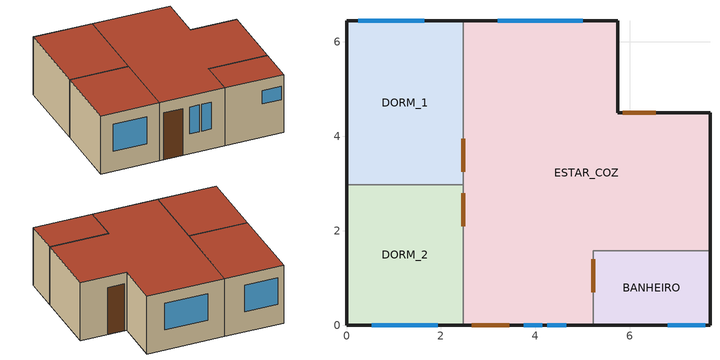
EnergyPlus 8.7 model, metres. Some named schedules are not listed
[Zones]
DORM_2
 floor ground (Exterior Floor): 2.48,2.98 2.48,0 0,0 0,2.98 z0
 wall outside (Exterior Wall): 0,2.98 0,0 2.48,0 z0:2.6
 wall to ESTAR_COZ (Interior Wall): 2.48,0 2.48,2.98 z0:2.6
 wall to DORM_1 (Interior Wall): 2.48,2.98 0,2.98 z0:2.6
 window (Exterior Window): 0.54,0 1.94,0 z0.9:2.1
 door inside (Interior Door): 2.48,2.1 2.48,2.8 z0:2.1
 roof outside (Exterior Roof): 0,2.98 0,0 2.48,0 2.48,2.98 z2.6
DORM_1
 floor ground (Exterior Floor): 2.48,6.45 2.48,2.98 0,2.98 0,6.45 z0
 wall outside (Exterior Wall): 2.48,6.45 0,6.45 0,2.98 z0:2.6
 wall to ESTAR_COZ (Interior Wall): 2.48,2.98 2.48,6.45 z0:2.6
 window (Exterior Window): 1.65,6.45 0.25,6.45 z0.9:2.1
 door inside (Interior Door): 2.48,3.25 2.48,3.95 z0:2.1
 roof outside (Exterior Roof): 0,6.45 0,2.98 2.48,2.98 2.48,6.45 z2.6
ESTAR_COZ
 floor ground (Exterior Floor): 7.7,4.5 7.7,1.57 5.22,1.57 5.22,0 2.48,0 2.48,6.45 5.75,6.45 5.75,4.5 z0
 wall outside (Exterior Wall): 2.48,0 5.22,0 / 7.7,1.57 7.7,4.5 5.75,4.5 5.75,6.45 2.48,6.45 z0:2.6
 wall to BANHEIRO (Interior Wall): 5.22,0 5.22,1.57 7.7,1.57 z0:2.6
 window (Exterior Window): 5,6.45 3.2,6.45 / 3.75,0 4.15,0 / 4.25,0 4.65,0 z0.9:2.1
 door inside (Interior Door): 5.22,0.7 5.22,1.4 z0:2.1
 door (Exterior Door): 2.65,0 3.45,0 / 6.55,4.5 5.85,4.5 z0:2.1
 roof outside (Exterior Roof): 2.48,6.45 2.48,0 5.22,0 5.22,1.57 7.7,1.57 7.7,4.5 5.75,4.5 5.75,6.45 z2.6
BANHEIRO
 floor ground (Exterior Floor): 7.7,1.57 7.7,0 5.22,0 5.22,1.57 z0
 wall outside (Exterior Wall): 5.22,0 7.7,0 7.7,1.57 z0:2.6
 window (Exterior Window): 6.8,0 7.6,0 z1.5:2.1
 roof outside (Exterior Roof): 5.22,1.57 5.22,0 7.7,0 7.7,1.57 z2.6
[Building]
HIS: North Axis {deg}=0; Terrain=City; Loads Convergence Tolerance Value=0.04; Temperature Convergence Tolerance Value {deltaC}=0.4; Solar Distribution=FullExteriorWithReflections; Maximum Number of Warmup Days=25; Minimum Number of Warmup Days=6
[Site:Location]
SANTA MARIA: Latitude {deg}=-29.4; Longitude {deg}=-53.48; Time Zone {hr}=-3; Elevation {m}=95
[SizingPeriod:DesignDay] Day Type=Wednesday; Dry-Bulb Temperature Range Modifier Type=DefaultMultipliers; Humidity Condition Type=DewPoint; Rain Indicator=No; Snow Indicator=No; Daylight Saving Time Indicator=No; Solar Model Indicator=ASHRAEClearSky
Name | Month | Day of Month | Maximum Dry-Bulb Temperature {C} | Daily Dry-Bulb Temperature Range {deltaC} | Wetbulb or DewPoint at Maximum Dry-Bulb {C} | Barometric Pressure {Pa} | Wind Speed {m/s} | Wind Direction {deg} | Sky Clearness
Santa Maria_Inverno | 6 | 28 | 18.6 | 9.8 | 9.4 | 100000 | 2 | 90 | 0
Santa Maria_Verao | 1 | 17 | 32 | 10.5 | 20 | 99804 | 2.9 | 140 | 1
[Site:GroundTemperature:BuildingSurface]
25.25, 25.01, 23.55, 21.41, 19.89, 18.79, 18.29, 18.42, 19.48, 21.25, 22.63, 22.92
[Material]
Name | Roughness | Thickness {m} | Conductivity {W/m-K} | Density {kg/m3} | Specific Heat {J/kg-K} | Thermal Absorptance | Solar Absorptance | Visible Absorptance
Radier concreto | Rough | 0.1 | 1.75 | 2200 | 1000
Argamassa piso | Smooth | 0.02 | 1.15 | 1800 | 1000 | 0.85 | 0.3 | 0.3
Forro de madeira | MediumSmooth | 0.02 | 0.12 | 450 | 1340
Telha fibrocimento | Smooth | 0.008 | 0.65 | 1800 | 840 | 0.9 | 0.6 | 0.6
Ceramica equivalente | MediumSmooth | 0.14 | 0.7015 | 609.28 | 920
Argamassa reboco ext; Argamassa reboco interno | Smooth | 0.02 | 1.15 | 1800 | 1000 | 0.9 | 0.2 | 0.2
Madeira  porta | Smooth | 0.03 | 0.23 | 600 | 1340 | 0.9 | 0.7 | 0.7
Revestimento Ceramico 10mm | MediumSmooth | 0.01 | 1.3 | 2300 | 965 | 0.9 | 0.2 | 0.2
MDF porta | Rough | 0.02 | 0.14 | 600 | 2300 | 0.9 | 0.7 | 0.7
Ceramica interna | MediumSmooth | 0.11 | 1 | 1800 | 920
EPS_placa15mm | Rough | 0.015 | 0.04 | 35 | 1420
[Material:AirGap]
Ar ascendente maior 5: Thermal Resistance {m2-K/W}=0.14
[WindowMaterial:Glazing]
Clear 3mm: Optical Data Type=SpectralAverage; Thickness {m}=0.003; Solar Transmittance at Normal Incidence=0.837; Front Side Solar Reflectance at Normal Incidence=0.075; Back Side Solar Reflectance at Normal Incidence=0.075; Visible Transmittance at Normal Incidence=0.898; Front Side Visible Reflectance at Normal Incidence=0.081; Back Side Visible Reflectance at Normal Incidence=0.081; Infrared Transmittance at Normal Incidence=0; Front Side Infrared Hemispherical Emissivity=0.84; Back Side Infrared Hemispherical Emissivity=0.84; Conductivity {W/m-K}=0.9
[WindowMaterial:Blind]
Persiana com alta refletancia: Slat Orientation=Horizontal; Slat Width {m}=0.025; Slat Separation {m}=0.01875; Slat Thickness {m}=0.001; Slat Angle {deg}=45; Slat Conductivity {W/m-K}=0.9; Slat Beam Solar Transmittance=0; Front Side Slat Beam Solar Reflectance=0.8; Back Side Slat Beam Solar Reflectance=0.8; Slat Diffuse Solar Transmittance=0; Front Side Slat Diffuse Solar Reflectance=0.8; Back Side Slat Diffuse Solar Reflectance=0.8; Slat Beam Visible Transmittance=0; Front Side Slat Beam Visible Reflectance=0.8; Back Side Slat Beam Visible Reflectance=0.8; Slat Diffuse Visible Transmittance=0; Front Side Slat Diffuse Visible Reflectance=0.8; Back Side Slat Diffuse Visible Reflectance=0.8; Slat Infrared Hemispherical Transmittance=0; Front Side Slat Infrared Hemispherical Emissivity=0.9; Back Side Slat Infrared Hemispherical Emissivity=0.9; Blind to Glass Distance {m}=0.05; Blind Top Opening Multiplier=0.5; Blind Bottom Opening Multiplier=0.5; Blind Left Side Opening Multiplier=0.5; Blind Right Side Opening Multiplier=0.5
[Construction]
Exterior Floor: Radier concreto, Argamassa piso, Revestimento Ceramico 10mm
Exterior Wall: Argamassa reboco ext, Ceramica equivalente, Argamassa reboco ext
Interior Wall: Argamassa reboco interno, Ceramica interna, Argamassa reboco interno
Exterior Roof: Telha fibrocimento, EPS_placa15mm, Ar ascendente maior 5, Forro de madeira
Exterior Window: Clear 3mm
Exterior Door: Madeira  porta
Interior Door: MDF porta
Shaded construction: Persiana com alta refletancia, Clear 3mm
[WindowProperty:ShadingControl]
Persianas: Shading Type=ExteriorBlind; Construction with Shading=Shaded construction; Shading Control Type=OnIfScheduleAllows; Schedule=Window Shading; Shading Control Is Scheduled=Yes; Glare Control Is Active=No; Type of Slat Angle Control for Blinds=FixedSlatAngle
[Zone] Multiplier=1
DORM_2; DORM_1; ESTAR_COZ; BANHEIRO
[People]
use_living_room: Zone or ZoneList=ESTAR_COZ; Number of People Schedule=Ocupation_living_room; Number of People Calculation Method=People; Number of People=4; Fraction Radiant=0.5; Sensible Heat Fraction=autocalculate; Activity Level Schedule=Activities_living_rooms; Carbon Dioxide Generation Rate {m3/s-W}=3.82e-08; Enable ASHRAE 55 Comfort Warnings=No; Mean Radiant Temperature Calculation Type=ZoneAveraged; Clothing Insulation Calculation Method=ClothingInsulationSchedule
[Lights]
Ilumination_living_room: Zone or ZoneList=ESTAR_COZ; Schedule=Ilumination_living_room; Design Level Calculation Method=Watts/Area; Watts per Zone Floor Area {W/m2}=6; Return Air Fraction=0; Fraction Radiant=0.72; Fraction Visible=0.18; Fraction Replaceable=0; Return Air Fraction Calculated from Plenum Temperature=No
[ElectricEquipment]
Equipments: Zone or ZoneList=ESTAR_COZ; Schedule=Equipments; Design Level Calculation Method=Watts/Area; Watts per Zone Floor Area {W/m2}=1.5; Fraction Latent=0; Fraction Radiant=0.25; Fraction Lost=0
[HVACTemplate:Thermostat]
Thermostat_AC: Constant Heating Setpoint {C}=22; Constant Cooling Setpoint {C}=24
[HVACTemplate:Zone:PTHP] Template Thermostat=Thermostat_AC; Cooling Supply Air Flow Rate {m3/s}=autosize; Heating Supply Air Flow Rate {m3/s}=autosize; Outdoor Air Method=Flow/Person; Outdoor Air Flow Rate per Person {m3/s}=0.00944; System Availability Schedule=Air_conditioning; Supply Fan Operating Mode Schedule=Always Off; Supply Fan Placement=DrawThrough; Supply Fan Total Efficiency=0.7; Supply Fan Delta Pressure {Pa}=75; Supply Fan Motor Efficiency=0.9; Cooling Coil Type=SingleSpeedDX; Cooling Coil Availability Schedule=Air_conditioning; Cooling Coil Gross Rated Total Capacity {W}=autosize; Cooling Coil Gross Rated Sensible Heat Ratio=autosize; Cooling Coil Gross Rated COP {W/W}=3; Heat Pump Heating Coil Type=SingleSpeedDXHeatPump; Heat Pump Heating Coil Availability Schedule=Air_conditioning; Heat Pump Heating Coil Gross Rated Capacity {W}=autosize; Heat Pump Heating Coil Gross Rated COP {W/W}=2.75; Heat Pump Heating Minimum Outdoor Dry-Bulb Temperature {C}=-8; Heat Pump Defrost Maximum Outdoor Dry-Bulb Temperature {C}=5; Heat Pump Defrost Strategy=ReverseCycle; Heat Pump Defrost Control=Timed; Heat Pump Defrost Time Period Fraction=0.058333; Supplemental Heating Coil Type=Electric; Supplemental Heating Coil Availability Schedule=Air_conditioning; Supplemental Heating Coil Capacity {W}=autosize; Supplemental Heating Coil Maximum Outdoor Dry-Bulb Temperature {C}=21; Supplemental Gas Heating Coil Efficiency=0.8; Zone Cooling Design Supply Air Temperature Input Method=SupplyAirTemperature; Zone Cooling Design Supply Air Temperature {C}=14; Zone Cooling Design Supply Air Temperature Difference {deltaC}=11.11; Zone Heating Design Supply Air Temperature Input Method=SupplyAirTemperature; Zone Heating Design Supply Air Temperature {C}=50; Zone Heating Design Supply Air Temperature Difference {deltaC}=30; Baseboard Heating Type=None; Baseboard Heating Capacity {W}=autosize
ESTAR_COZ; DORM_1; DORM_2
[Schedule:Compact]
Ocupation_living_room: Through: 12/31, For: Weekdays, Until: 13:00, 0, Until: 18:00, .25, Until: 19:00, 1, Until: 21:00, .5, Until: 24:00, 0, For: AllOtherDays, Until: 10:00, 0, Until: 11:00, .25, Until: 12:00, .75, Until: 13:00, 0, Until: 14:00, .75, Until: 17:00, .5, Until: 19:00, .25, Until: 21:00, .5, Until: 24:00, 0
Ilumination_living_room: Through: 12/31, For: Weekdays, Until: 16:00, 0, Until: 21:00, 1, Until: 24:00, 0, For: AllOtherDays, Until: 10:00, 0, Until: 12:00, 1, Until: 16:00, 0, Until: 21:00, 1, Until: 24:00, 0
Activities_living_rooms: Through: 12/31, For: AllDays, Until: 24:00, 108
Equipments: Through: 12/31, For: AllDays, Until: 24:00, 1
Always Off: Through: 12/31, For: AllDays, Until: 24:00, 0
ClothingInsulationSchedule: Through: 04/30, For: AllDays, Until: 24:00, .5, Through: 09/30, For: AllDays, Until: 24:00, 1, Through: 12/31, For: AllDays, Until: 24:00, .5
Air_conditioning: Through: 12/31, For: AllDays, Until: 08:00, 1, Until: 21:00, 0, Until: 24:00, 1
Window Shading: Through: 3/20, For: AllDays, Until: 24:00, 1, Through: 9/21, For: AllDays, Until: 08:00, 1, Until: 21:00, 0, Until: 24:00, 1, Through: 12/31, For: AllDays, Until: 24:00, 1
[AirflowNetwork:SimulationControl]
RTQ-R: AirflowNetwork Control=MultizoneWithoutDistribution; Wind Pressure Coefficient Type=SurfaceAverageCalculation; Height Selection for Local Wind Pressure Calculation=OpeningHeight; Building Type=LowRise; Maximum Number of Iterations=500; Initialization Type=ZeroNodePressures; Relative Airflow Convergence Tolerance=0.0001; Absolute Airflow Convergence Tolerance {kg/s}=0.000001; Convergence Acceleration Limit=-.5; Azimuth Angle of Long Axis of Building {deg}=0; Ratio of Building Width Along Short Axis to Width Along Long Axis=0.84; Height Dependence of External Node Temperature=No
[AirflowNetwork:MultiZone:Zone] Ventilation Control Mode=Temperature; Ventilation Control Zone Temperature Setpoint Schedule=VN_20; Minimum Venting Open Factor=0.1; Indoor and Outdoor Temperature Difference Lower Limit For Maximum Venting Open Factor {deltaC}=0; Indoor and Outdoor Temperature Difference Upper Limit for Minimum Venting Open Factor {deltaC}=3; Indoor and Outdoor Enthalpy Difference Upper Limit for Minimum Venting Open Factor {deltaJ/kg}=300000; Venting Availability Schedule=Natural_ventilation; Single Sided Wind Pressure Coefficient Algorithm=Standard; Facade Width {m}=10
DORM_1; DORM_2; ESTAR_COZ; BANHEIRO
[AirflowNetwork:MultiZone:Surface] Leakage Component=RTQR_infiltracao; Window/Door Opening Factor, or Crack Factor=1; Ventilation Control Mode=Temperature; Ventilation Control Zone Temperature Setpoint Schedule=VN_20; Indoor and Outdoor Temperature Difference Upper Limit for Minimum Venting Open Factor {deltaC}=100; Indoor and Outdoor Enthalpy Difference Upper Limit for Minimum Venting Open Factor {deltaJ/kg}=300000; Venting Availability Schedule=Natural_ventilation
F6181B; CC69F4; B567BD; 2F03CB; E15644; 424CA3; D5B4C7; 75EE48; 9367B8; 5D0123; A6A964; B261C5; 4EB847; 2C6BE9
[AirflowNetwork:MultiZone:Component:SimpleOpening]
RTQR_infiltracao: Air Mass Flow Coefficient When Opening is Closed {kg/s-m}=0.001; Air Mass Flow Exponent When Opening is Closed=0.65; Minimum Density Difference for Two-Way Flow {kg/m3}=0.0001; Discharge Coefficient=0.6
